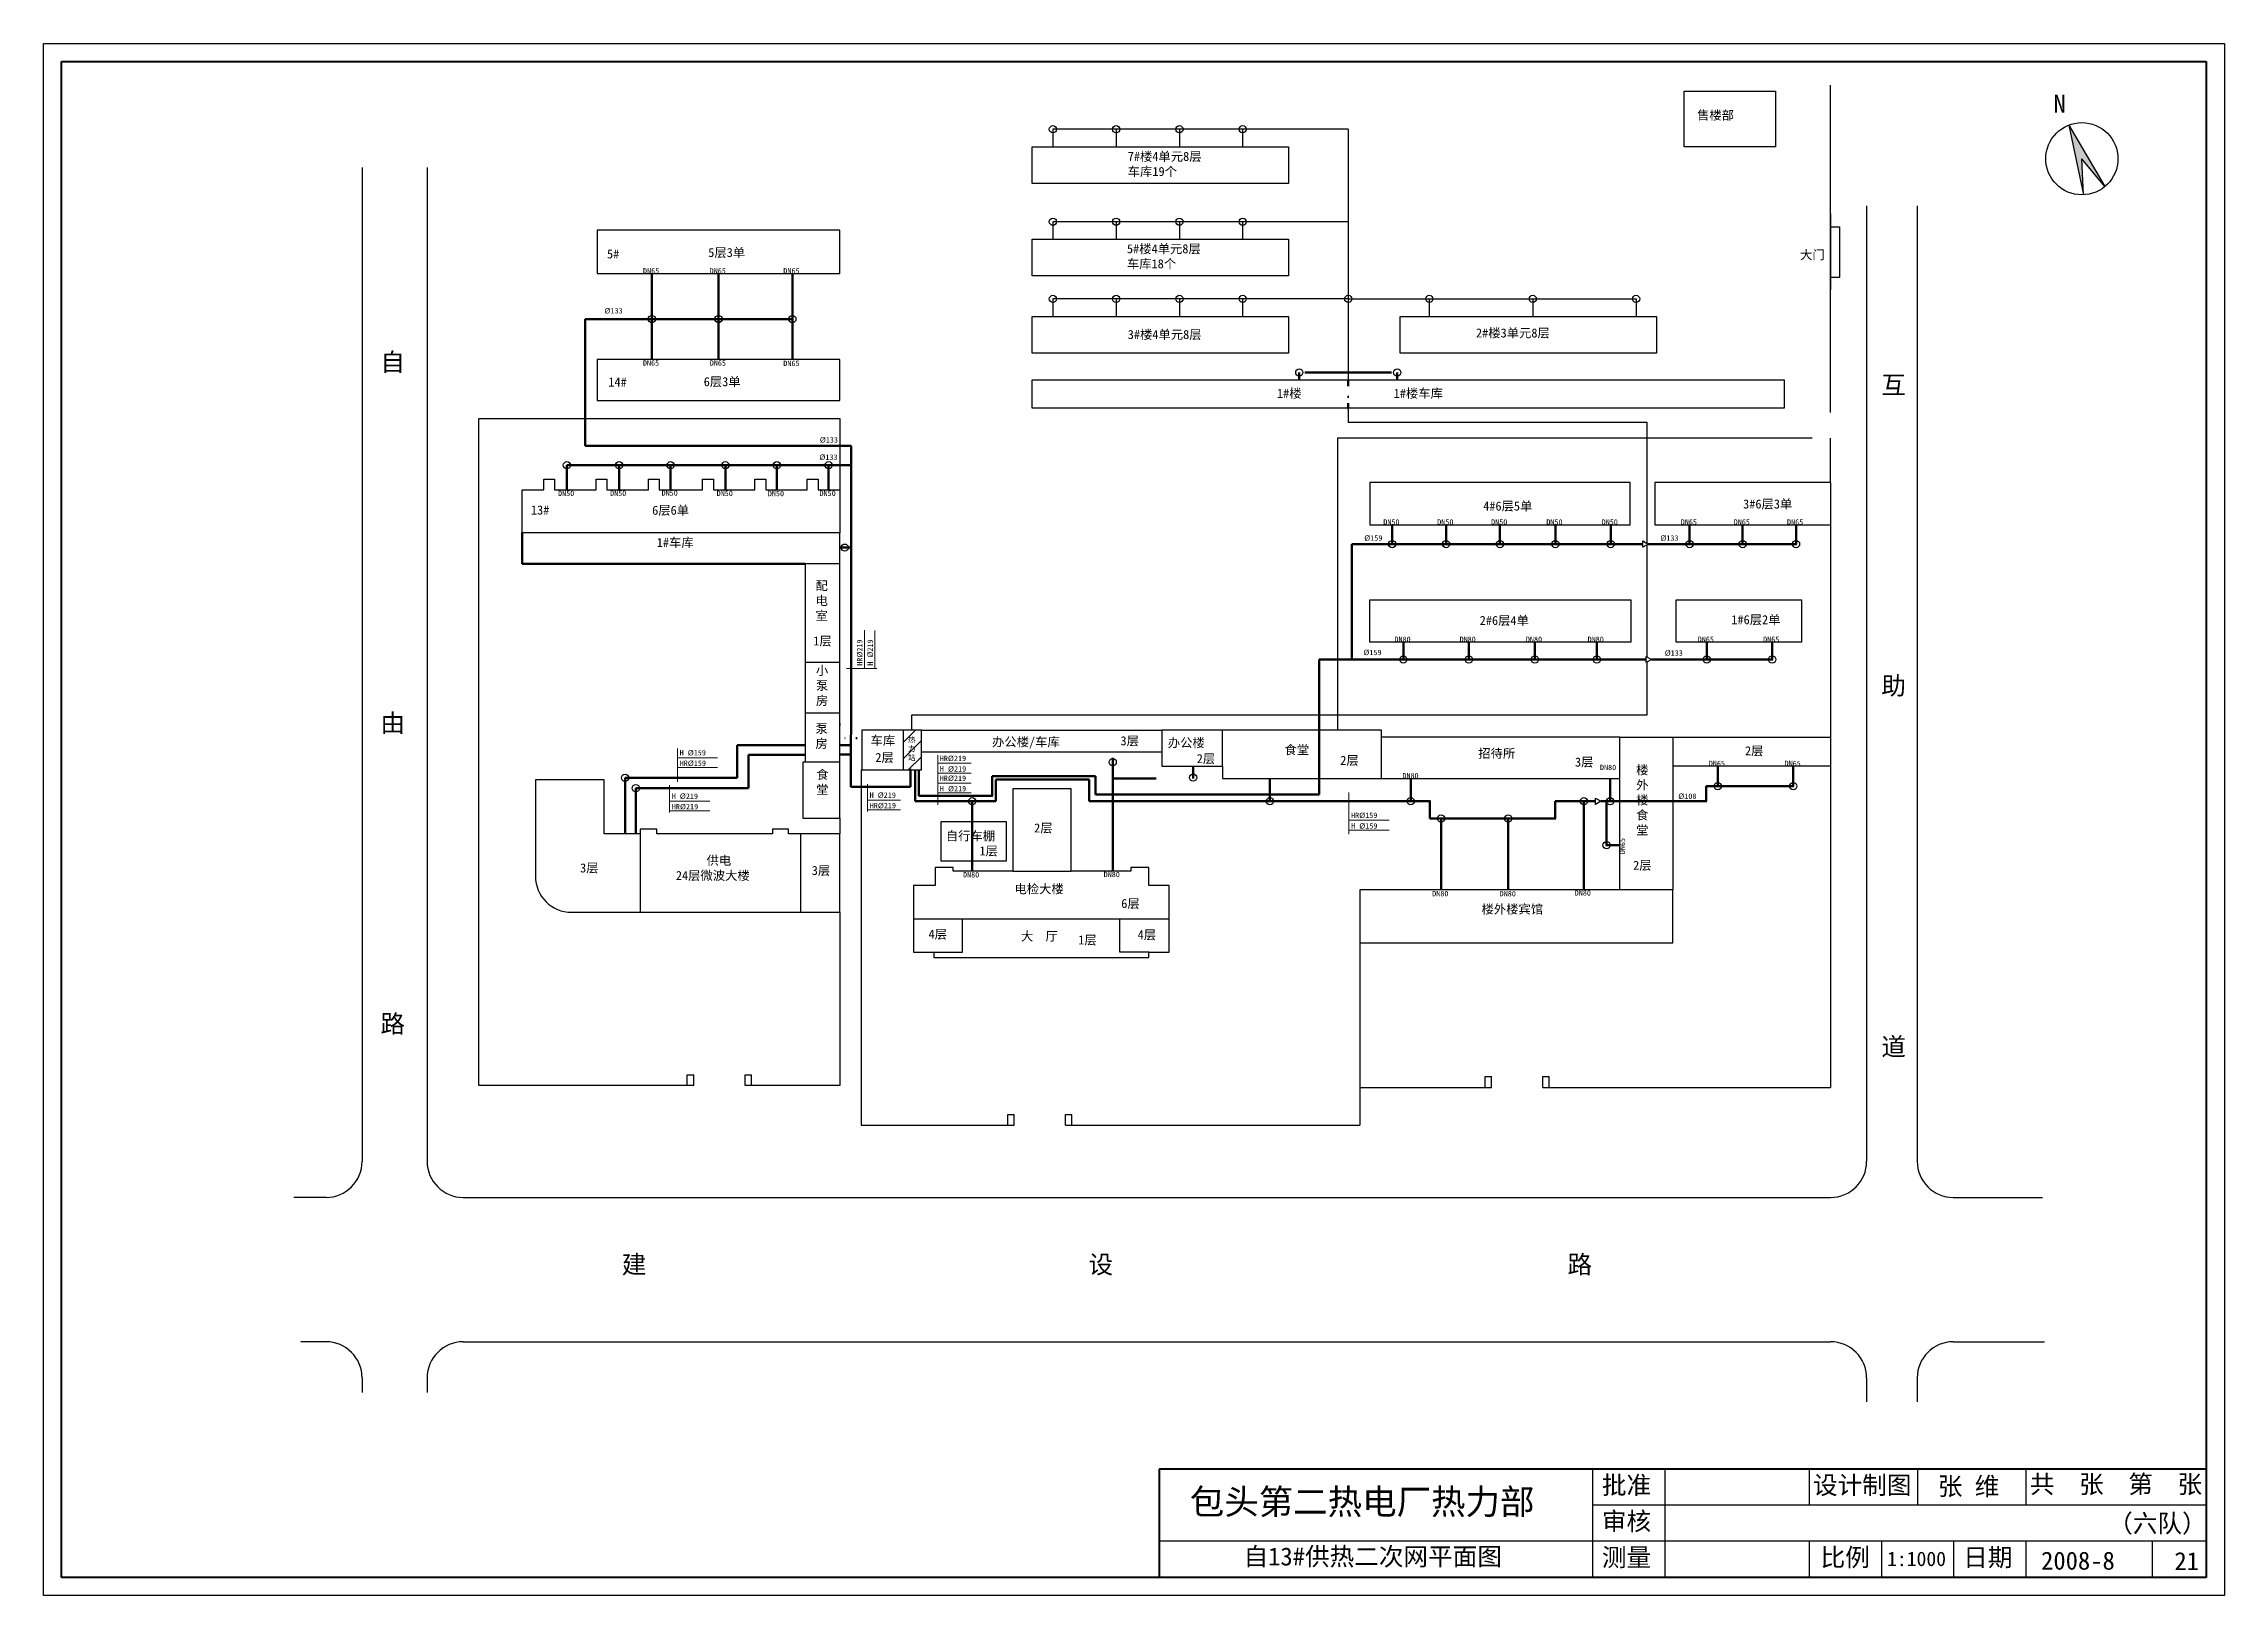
# Model space of a CAD drawing. Header units: millimetres. Extents: x 710 to 1314, y 285 to 715.
import ezdxf

# ---------------------------------------------------------------- set-up
doc = ezdxf.new("R2010")
doc.units = ezdxf.units.MM
doc.linetypes.add('ACAD_ISO03W100', pattern=[30, 12, -18])
doc.linetypes.add('ACAD_ISO07W100', pattern=[3, 0, -3])
doc.layers.add('围栏', color=3, linetype='Continuous')
doc.layers.add('边线', color=1, linetype='Continuous')
doc.layers.add('标注', color=7, linetype='Continuous', lineweight=18)
doc.layers.add('管道', color=7, linetype='ACAD_ISO07W100', lineweight=50)

msp = doc.modelspace()

# ---------------------------------------------------------------- hatches: boundary and pattern name
msp.add_hatch(color=256).paths.add_polyline_path([(1271.12, 692.77), (1275.19, 673.45), (1274.71, 683.44), (1281.05, 675.71)])
at = {"layer": '围栏'}
h = msp.add_hatch(dxfattribs=at)
h.set_pattern_fill('ANSI31', color=5, style=0)
h.paths.add_polyline_path([(953.3, 525.13), (948.3, 525.13), (948.3, 514.13), (953.3, 514.13)])
h.paths.add_polyline_path([(949.2, 523.6), (951.99, 523.6), (951.99, 515.5), (949.2, 515.5)], flags=24)

# ---------------------------------------------------------------- linework, layer by layer
at = {"lineweight": 40}
for p, q in [((715.18, 290.35), (715.18, 710.35)), ((715.18, 710.35), (1309.18, 710.35)), ((1309.18, 710.35), (1309.18, 290.35)), ((1309.18, 320.35), (1019.18, 320.35)), ((1019.18, 320.35), (1019.18, 290.35)), ((1309.18, 290.35), (715.18, 290.35))]:
    msp.add_line(p, q, dxfattribs=at)
at = {"linetype": 'Continuous'}
msp.add_line((1205.1, 613.11), (1205.1, 703.87), dxfattribs=at)
for p, q in [((1071.54, 691.61), (989.72, 691.61)), ((989.72, 691.61), (989.72, 686.75)), ((1007.24, 691.61), (1007.24, 686.75)), ((1024.76, 691.61), (1024.76, 686.75)), ((1042.28, 691.61), (1042.28, 686.75)), ((1071.54, 691.61), (1071.54, 622.19)), ((1271.12, 692.77), (1275.19, 673.45)), ((1271.12, 692.77), (1281.05, 675.71)), ((1275.19, 673.45), (1274.71, 683.44)), ((1281.05, 675.71), (1274.71, 683.44)), ((798.4, 681.04), (798.4, 405.63)), ((816.4, 681.04), (816.4, 405.63)), ((1071.54, 666), (989.72, 666)), ((989.72, 666), (989.72, 661.14)), ((1007.24, 666), (1007.24, 661.14)), ((1024.76, 666), (1024.76, 661.14)), ((1042.28, 666), (1042.28, 661.14)), ((1215.1, 670.41), (1215.1, 405.63)), ((1229.1, 670.41), (1229.1, 405.63)), ((930.7, 663.63), (863.5, 663.63)), ((863.5, 663.63), (863.5, 651.63)), ((930.7, 651.63), (930.7, 663.63)), ((863.5, 651.63), (930.7, 651.63)), ((1071.54, 644.6), (989.72, 644.6)), ((989.72, 644.6), (989.72, 639.74)), ((1007.24, 644.6), (1007.24, 639.74)), ((1024.76, 644.6), (1024.76, 639.74)), ((1042.28, 644.6), (1042.28, 639.74)), ((1071.54, 644.6), (1151.24, 644.6)), ((1093.98, 644.6), (1093.98, 639.74)), ((1122.61, 644.6), (1122.61, 639.74)), ((1151.24, 644.6), (1151.24, 639.74)), ((930.7, 627.83), (863.5, 627.83)), ((863.5, 627.83), (863.5, 616.48)), ((930.7, 616.48), (930.7, 627.83)), ((863.5, 616.48), (930.7, 616.48)), ((1071.54, 614.36), (1071.54, 610.48)), ((1071.54, 610.48), (1154.18, 610.48)), ((1154.18, 610.48), (1154.18, 610.48)), ((1154.18, 610.48), (1154.18, 576.89)), ((848.7, 591.68), (848.7, 594.68)), ((848.7, 594.68), (851.7, 594.68)), ((851.7, 594.68), (851.7, 591.68)), ((863.2, 591.68), (863.2, 594.68)), ((863.2, 594.68), (866.2, 594.68)), ((866.2, 594.68), (866.2, 591.68)), ((877.7, 591.68), (877.7, 594.68)), ((877.7, 594.68), (880.7, 594.68)), ((880.7, 594.68), (880.7, 591.68)), ((892.7, 591.68), (892.7, 594.68)), ((892.7, 594.68), (895.7, 594.68)), ((895.7, 594.68), (895.7, 591.68)), ((907.2, 591.68), (907.2, 594.68)), ((907.2, 594.68), (910.2, 594.68)), ((910.2, 594.68), (910.2, 591.68)), ((921.7, 591.68), (921.7, 594.68)), ((921.7, 594.68), (924.7, 594.68)), ((924.7, 594.68), (924.7, 591.68)), ((1149.6, 593.73), (1077.5, 593.73)), ((1077.5, 593.73), (1077.5, 582.03)), ((1149.6, 582.03), (1149.6, 593.73)), ((1205.1, 593.73), (1156.4, 593.73)), ((1156.4, 593.73), (1156.4, 582.03)), ((1205.1, 593.73), (1205.1, 582.03)), ((842.7, 579.78), (842.7, 591.68)), ((842.7, 591.68), (848.7, 591.68)), ((851.7, 591.68), (863.2, 591.68)), ((866.2, 591.68), (877.7, 591.68)), ((880.7, 591.68), (892.7, 591.68)), ((895.7, 591.68), (907.2, 591.68)), ((910.2, 591.68), (921.7, 591.68)), ((924.7, 591.68), (930.7, 591.68)), ((930.7, 591.68), (930.7, 579.78)), ((1077.5, 582.03), (1149.6, 582.03)), ((1156.4, 582.03), (1205.1, 582.03)), ((930.7, 579.78), (842.7, 579.78)), ((930.7, 579.78), (921.1, 579.78)), ((930.7, 571.18), (930.7, 579.78)), ((1154.18, 576.44), (1154.18, 545.46)), ((930.7, 571.18), (921.1, 571.18)), ((921.1, 571.18), (921.1, 543.88)), ((930.7, 543.88), (930.7, 571.18)), ((1077.5, 549.53), (1077.5, 561.23)), ((1077.5, 561.23), (1149.8, 561.23)), ((1149.8, 561.23), (1149.8, 549.53)), ((1162.3, 549.53), (1162.3, 561.23)), ((1162.3, 561.23), (1197.1, 561.23)), ((1197.1, 561.23), (1197.1, 549.53)), ((930.7, 543.88), (921.1, 543.88)), ((921.1, 543.88), (921.1, 529.78)), ((930.7, 529.78), (930.7, 543.88)), ((1149.8, 549.53), (1077.5, 549.53)), ((1154.18, 543.89), (1154.18, 529.25)), ((1197.1, 549.53), (1162.3, 549.53)), ((930.7, 529.78), (921.1, 529.78)), ((921.1, 529.78), (921.1, 516.28)), ((930.7, 516.28), (930.7, 529.78)), ((1154.18, 529.25), (950.57, 529.25)), ((950.57, 529.25), (950.57, 525.13)), ((953.3, 525.13), (936.8, 525.13)), ((936.8, 525.13), (936.8, 514.13)), ((948.3, 514.13), (948.3, 525.13)), ((953.3, 514.13), (953.3, 525.13)), ((953.3, 525.13), (1019.9, 525.13)), ((1019.9, 525.13), (1019.9, 519.13)), ((1036.7, 525.13), (1019.9, 525.13)), ((1036.7, 515.13), (1036.7, 525.13)), ((1080.7, 525.13), (1036.7, 525.13)), ((1080.7, 511.73), (1080.7, 525.13)), ((1146.7, 523.13), (1080.7, 523.13)), ((1146.7, 511.73), (1146.7, 523.13)), ((1146.7, 523.13), (1161.4, 523.13)), ((1161.4, 523.13), (1161.4, 480.83)), ((1161.4, 523.13), (1197.1, 523.13)), ((1197.1, 523.13), (1205.1, 523.13)), ((1205.1, 523.13), (1205.1, 515.13)), ((930.7, 516.28), (920.5, 516.28)), ((920.5, 516.28), (920.5, 500.68)), ((930.7, 500.68), (930.7, 516.28)), ((936.6, 514.13), (936.8, 514.13)), ((936.8, 514.13), (953.3, 514.13)), ((953.3, 519.13), (1019.9, 519.13)), ((1019.9, 519.13), (1019.9, 515.13)), ((1019.9, 515.13), (1036.7, 515.13)), ((1036.7, 515.13), (1036.7, 511.73)), ((1205.1, 515.13), (1161.4, 515.13)), ((865.4, 511.38), (846.4, 511.38)), ((846.4, 511.38), (846.4, 484.63)), ((865.4, 496.38), (865.4, 511.38)), ((994.8, 508.83), (978.6, 508.83)), ((978.6, 508.83), (978.6, 486.03)), ((994.8, 486.03), (994.8, 508.83)), ((1036.7, 511.73), (1080.7, 511.73)), ((1080.7, 511.73), (1146.7, 511.73)), ((1146.7, 480.83), (1146.7, 511.43)), ((875.4, 496.38), (865.4, 496.38)), ((880.05, 497.68), (875.4, 497.68)), ((875.4, 497.68), (875.4, 496.38)), ((875.4, 496.38), (875.4, 474.63)), ((880.05, 496.38), (880.05, 497.68)), ((912.05, 496.38), (880.05, 496.38)), ((916.45, 497.68), (912.05, 497.68)), ((912.05, 497.68), (912.05, 496.38)), ((916.45, 496.38), (916.45, 497.68)), ((930.7, 496.38), (916.45, 496.38)), ((919.9, 474.63), (919.9, 496.38)), ((920.5, 500.68), (930.7, 500.68)), ((930.7, 500.68), (930.7, 496.38)), ((930.7, 474.63), (930.7, 496.38)), ((958.8, 499.83), (976.8, 499.83)), ((958.8, 488.83), (958.8, 499.83)), ((976.8, 499.83), (976.8, 488.83)), ((962.1, 487.03), (957.1, 487.03)), ((957.1, 487.03), (957.1, 482.03)), ((976.8, 488.83), (958.8, 488.83)), ((962.1, 486.03), (962.1, 487.03)), ((978.6, 486.03), (962.1, 486.03)), ((978.6, 486.03), (994.8, 486.03)), ((1011.3, 486.03), (994.8, 486.03)), ((1016.3, 487.03), (1011.3, 487.03)), ((1011.3, 487.03), (1011.3, 486.03)), ((1016.3, 482.03), (1016.3, 487.03)), ((957.1, 482.03), (951.1, 482.03)), ((951.1, 482.03), (951.1, 463.63)), ((1021.9, 482.03), (1016.3, 482.03)), ((1021.9, 463.63), (1021.9, 482.03)), ((1146.7, 480.83), (1074.7, 480.83)), ((1074.7, 480.83), (1074.7, 466.13)), ((1161.4, 480.83), (1146.7, 480.83)), ((1161.4, 466.13), (1161.4, 480.83)), ((856.4, 474.63), (930.7, 474.63)), ((951.1, 472.83), (1021.9, 472.83)), ((964.7, 463.63), (964.7, 472.83)), ((1008.3, 463.63), (1008.3, 472.83)), ((1074.7, 466.13), (1161.4, 466.13)), ((951.1, 463.63), (956.7, 463.63)), ((956.7, 463.63), (956.7, 462.13)), ((956.7, 463.63), (964.7, 463.63)), ((956.7, 462.13), (1016.3, 462.13)), ((1016.3, 463.63), (1008.3, 463.63)), ((1016.3, 462.13), (1016.3, 463.63)), ((1016.3, 463.63), (1021.9, 463.63)), ((788.4, 395.63), (779.53, 395.63)), ((826.4, 395.63), (1205.1, 395.63)), ((1239.1, 395.63), (1263.77, 395.63)), ((788.4, 355.63), (781.42, 355.63)), ((826.4, 355.63), (1205.1, 355.63)), ((1239.1, 355.63), (1264.35, 355.63)), ((798.4, 345.63), (798.4, 341.56)), ((816.4, 345.63), (816.4, 341.56)), ((1215.1, 345.63), (1215.1, 338.97)), ((1229.1, 345.63), (1229.1, 338.97)), ((1139.18, 320.35), (1139.18, 290.35)), ((1159.18, 320.35), (1159.18, 290.35)), ((1199.18, 320.35), (1199.18, 310.35)), ((1229.22, 320.35), (1229.22, 310.35)), ((1259.18, 320.35), (1259.18, 310.35)), ((1309.18, 310.35), (1139.18, 310.35)), ((1309.18, 300.35), (1019.18, 300.35)), ((1199.18, 300.35), (1199.18, 290.35)), ((1219.18, 300.35), (1219.18, 290.35)), ((1239.18, 300.35), (1239.18, 290.35)), ((1259.18, 300.35), (1259.18, 290.35)), ((1294.18, 300.35), (1294.18, 290.35))]:
    msp.add_line(p, q)
for points in [[(1164.55, 702.19), (1189.83, 702.19), (1189.83, 686.75), (1164.55, 686.75)], [(983.96, 686.75), (1054.97, 686.75), (1054.97, 676.58), (983.96, 676.58)], [(1205.1, 668.16), (1205.1, 668.16), (1205.1, 647.11), (1205.1, 647.11)], [(1205.1, 664.54), (1207.55, 664.54), (1207.55, 650.58), (1205.1, 650.58)], [(983.96, 661.14), (1054.97, 661.14), (1054.97, 650.97), (983.96, 650.97)], [(983.96, 639.74), (1054.97, 639.74), (1054.97, 629.56), (983.96, 629.56)], [(1085.88, 639.74), (1156.89, 639.74), (1156.89, 629.56), (1085.88, 629.56)], [(983.96, 622.19), (1192.29, 622.19), (1192.29, 614.36), (983.96, 614.36)], [(1154.57, 576.67), (1153.07, 575.8), (1153.07, 577.53)], [(1155.54, 544.67), (1154.04, 543.81), (1154.04, 545.54)], [(1141.48, 505.41), (1139.98, 504.55), (1139.98, 506.28)]]:
    msp.add_lwpolyline(points, close=True)
for centre, radius in [((989.72, 691.61), 1), ((1007.24, 691.61), 1), ((1024.76, 691.61), 1), ((1042.28, 691.61), 1), ((1274.71, 683.44), 10), ((989.72, 666), 1), ((1007.24, 666), 1), ((1024.76, 666), 1), ((1042.28, 666), 1), ((989.72, 644.6), 1), ((1007.24, 644.6), 1), ((1024.76, 644.6), 1), ((1042.28, 644.6), 1), ((1071.54, 644.6), 1), ((1093.98, 644.6), 1), ((1122.61, 644.6), 1), ((1151.24, 644.6), 1), ((878.64, 639.03), 1), ((897.1, 639.03), 1), ((917.56, 639.03), 1), ((1057.97, 624.22), 1), ((1085.1, 624.22), 1), ((855.12, 598.51), 1), ((869.58, 598.51), 1), ((883.83, 598.51), 1), ((899.01, 598.51), 1), ((913.26, 598.51), 1), ((927.61, 598.51), 1), ((932.07, 575.68), 1), ((1083.7, 576.67), 1), ((1098.62, 576.67), 1), ((1113.55, 576.67), 1), ((1128.89, 576.67), 1), ((1144.21, 576.67), 1), ((1166.08, 576.67), 1), ((1180.75, 576.67), 1), ((1195.55, 576.67), 1), ((1086.78, 544.67), 1), ((1104.92, 544.67), 1), ((1123.2, 544.67), 1), ((1140.36, 544.67), 1), ((1170.8, 544.67), 1), ((1188.94, 544.67), 1), ((1006.29, 516.24), 1), ((871.22, 511.9), 1), ((874.22, 509.03), 1), ((1028.57, 511.97), 1), ((1173.85, 509.59), 1), ((1194.79, 509.59), 1), ((967.38, 505.41), 1), ((1049.84, 505.41), 1), ((1088.82, 505.41), 1), ((1097.23, 500.64), 1), ((1115.83, 500.64), 1), ((1136.79, 505.41), 1), ((1144.07, 505.41), 1), ((1143.07, 493.25), 1)]:
    msp.add_circle(centre, radius)
for centre, start, end in [((856.4, 484.63), 180, 270), ((788.4, 405.63), 270, 0), ((826.4, 405.63), 180, 270), ((1205.1, 405.63), 270, 0), ((1239.1, 405.63), 180, 270), ((788.4, 345.63), 0, 90), ((826.4, 345.63), 90, 180), ((1205.1, 345.63), 0, 90), ((1239.1, 345.63), 90, 180)]:
    msp.add_arc(centre, 10, start, end)
at = {"layer": '围栏'}
for p, q in [((830.7, 426.63), (830.7, 611.48)), ((830.7, 611.48), (930.7, 611.48)), ((930.7, 611.48), (930.7, 591.68)), ((1068.5, 606.03), (1068.5, 525.13)), ((1199.99, 606.03), (1068.5, 606.03)), ((1205.1, 593.73), (1205.1, 606.03)), ((1205.1, 582.03), (1205.1, 426.13)), ((936.6, 514.13), (936.6, 415.63)), ((930.7, 474.63), (930.7, 426.63)), ((1074.7, 468.43), (1074.7, 415.63)), ((888.46, 429.63), (890.26, 429.63)), ((888.46, 426.63), (888.46, 429.63)), ((888.46, 426.63), (888.46, 429.63)), ((890.26, 426.63), (890.26, 429.63)), ((904.46, 429.63), (906.26, 429.63)), ((904.46, 426.63), (904.46, 429.63)), ((906.26, 426.63), (906.26, 429.63)), ((1109.41, 429.13), (1111.21, 429.13)), ((1109.41, 426.13), (1109.41, 429.13)), ((1109.41, 426.13), (1109.41, 429.13)), ((1111.21, 426.13), (1111.21, 429.13)), ((1125.41, 429.13), (1127.21, 429.13)), ((1125.41, 426.13), (1125.41, 429.13)), ((1127.21, 426.13), (1127.21, 429.13)), ((890.26, 426.63), (830.7, 426.63)), ((930.7, 426.63), (904.46, 426.63)), ((1074.7, 426.13), (1111.21, 426.13)), ((1125.41, 426.13), (1205.1, 426.13)), ((977.2, 415.63), (977.2, 418.63)), ((977.2, 415.63), (977.2, 418.63)), ((977.2, 418.63), (979, 418.63)), ((979, 415.63), (979, 418.63)), ((993.2, 415.63), (993.2, 418.63)), ((993.2, 418.63), (995, 418.63)), ((995, 415.63), (995, 418.63)), ((936.6, 415.63), (979, 415.63)), ((993.2, 415.63), (1074.7, 415.63))]:
    msp.add_line(p, q, dxfattribs=at)
at = {"layer": '标注'}
for p, q in [((937.57, 542.15), (937.57, 552.82)), ((940.37, 542.15), (940.37, 552.73)), ((940.99, 542.15), (932.53, 542.15)), ((885.76, 510.76), (885.76, 520.04)), ((885.76, 517.48), (896.85, 517.48)), ((885.76, 514.77), (896.85, 514.77)), ((957.81, 504.4), (957.81, 518.16)), ((957.81, 515.92), (967.07, 515.92)), ((883.57, 502.25), (883.57, 509.88)), ((938.38, 502.54), (938.38, 510.17)), ((957.81, 513.22), (967.07, 513.22)), ((957.81, 510.43), (967.07, 510.43)), ((957.81, 507.72), (967.07, 507.72)), ((1071.72, 496.31), (1071.72, 507.86)), ((883.57, 505.45), (894.66, 505.45)), ((883.57, 502.74), (894.66, 502.74)), ((938.38, 505.73), (947.54, 505.73)), ((938.38, 503.03), (947.54, 503.03)), ((1071.72, 500.13), (1082.82, 500.13)), ((1071.72, 497.43), (1082.82, 497.43))]:
    msp.add_line(p, q, dxfattribs=at)
at = {"layer": '管道', "linetype": 'ByBlock'}
for p, q in [((878.64, 639.03), (878.64, 651.63)), ((897.1, 639.03), (897.1, 651.63)), ((917.56, 639.03), (917.56, 651.63)), ((860.18, 603.89), (860.18, 639.03)), ((860.18, 639.03), (897.1, 639.03)), ((878.64, 639.03), (878.64, 627.83)), ((897.1, 639.03), (897.1, 627.83)), ((897.1, 639.03), (917.56, 639.03)), ((917.56, 639.03), (917.56, 627.83)), ((933.83, 598.51), (855.12, 598.51)), ((855.12, 598.51), (855.12, 591.68)), ((933.83, 603.89), (860.18, 603.89)), ((869.58, 598.51), (869.58, 591.68)), ((883.83, 598.51), (883.83, 591.68)), ((899.01, 598.51), (899.01, 591.68)), ((913.26, 598.51), (913.26, 591.68)), ((927.61, 598.51), (927.61, 591.68)), ((933.83, 526.65), (933.83, 598.51)), ((1072.54, 544.67), (1072.54, 576.67)), ((1072.54, 576.67), (1153.07, 576.67)), ((1154.57, 576.67), (1180.75, 576.67)), ((1180.75, 576.67), (1195.55, 576.67)), ((921.1, 571.18), (842.7, 571.18)), ((1063.47, 507.32), (1063.47, 544.67)), ((1063.47, 544.67), (1154.04, 544.67)), ((1155.54, 544.67), (1188.94, 544.67)), ((921.1, 520.91), (902.3, 520.91)), ((902.3, 520.91), (902.3, 511.9)), ((933.8, 509.38), (933.8, 520.98)), ((921.1, 518.3), (905.43, 518.3)), ((905.43, 518.3), (905.43, 509.03)), ((951.53, 514.13), (951.53, 505.41)), ((952.62, 514.13), (952.62, 506.95)), ((902.3, 511.9), (871.22, 511.9)), ((871.22, 511.9), (871.22, 496.38)), ((905.43, 509.03), (874.22, 509.03)), ((874.22, 509.03), (874.22, 496.38)), ((950.28, 509.38), (933.8, 509.38)), ((972.9, 512.31), (1001.52, 512.31)), ((973.96, 505.41), (973.96, 511.39)), ((973.96, 511.39), (999.77, 511.39)), ((999.77, 511.39), (999.77, 505.41)), ((1001.52, 512.31), (1001.52, 507.32)), ((1088.82, 505.41), (1088.82, 511.73)), ((1144.07, 505.41), (1144.07, 511.73)), ((1170.63, 509.59), (1194.79, 509.59)), ((951.53, 505.41), (973.96, 505.41)), ((952.62, 506.95), (972.9, 506.95)), ((967.38, 505.41), (967.38, 486.03)), ((999.77, 505.41), (1094.09, 505.41)), ((1001.52, 507.32), (1063.47, 507.32)), ((1006.29, 505.41), (1006.29, 486.03)), ((1128.84, 505.41), (1139.98, 505.41)), ((1136.79, 505.41), (1136.79, 480.83)), ((1141.48, 505.41), (1170.63, 505.41)), ((1143.07, 505.41), (1143.07, 493.25)), ((1094.09, 500.64), (1128.84, 500.64)), ((1097.23, 500.64), (1097.23, 480.83)), ((1115.83, 500.64), (1115.83, 480.83))]:
    msp.add_line(p, q, dxfattribs=at)
at = {"layer": '管道', "linetype": 'ACAD_ISO03W100'}
for p, q in [((1071.54, 624.22), (1057.97, 624.22)), ((1057.97, 624.22), (1057.97, 622.19)), ((1071.54, 624.22), (1071.54, 624.22)), ((1071.54, 624.22), (1085.1, 624.22)), ((1071.54, 622.19), (1071.54, 620.4)), ((1085.1, 624.22), (1085.1, 622.19)), ((1071.54, 614.36), (1071.54, 615.73)), ((933.83, 598.51), (933.83, 603.89)), ((1083.7, 576.67), (1083.7, 582.03)), ((1098.62, 576.67), (1098.62, 582.03)), ((1113.55, 576.67), (1113.55, 582.03)), ((1128.89, 576.67), (1128.89, 582.03)), ((1144.21, 576.67), (1144.21, 582.03)), ((1166.08, 576.67), (1166.08, 582.03)), ((1180.75, 576.67), (1180.75, 582.03)), ((1195.55, 576.67), (1195.55, 582.03)), ((842.7, 571.18), (842.7, 579.78)), ((933.83, 575.68), (930.7, 575.68)), ((932.07, 575.68), (933.83, 575.68)), ((1086.78, 544.67), (1086.78, 549.53)), ((1104.92, 544.67), (1104.92, 549.53)), ((1123.2, 544.67), (1123.2, 549.53)), ((1140.36, 544.67), (1140.36, 549.53)), ((1170.8, 544.67), (1170.8, 549.53)), ((1188.94, 544.67), (1188.94, 549.53)), ((933.8, 520.98), (933.83, 526.65)), ((930.7, 520.98), (933.8, 520.98)), ((930.7, 518.35), (933.8, 518.35)), ((950.28, 509.38), (950.28, 514.13)), ((1006.29, 505.41), (1006.29, 519.13)), ((1028.57, 511.74), (1028.57, 515.13)), ((1173.85, 509.59), (1173.85, 515.13)), ((1194.79, 509.59), (1194.79, 515.13)), ((972.9, 506.95), (972.9, 512.31)), ((1006.29, 511.74), (1006.29, 511.74)), ((1006.29, 511.74), (1028.57, 511.74)), ((1049.84, 505.41), (1049.84, 511.73)), ((1170.63, 505.41), (1170.63, 509.59)), ((1094.09, 500.64), (1094.09, 505.41)), ((1128.84, 500.64), (1128.84, 505.41)), ((1143.07, 493.25), (1146.7, 493.25))]:
    msp.add_line(p, q, dxfattribs=at)
at = {"layer": '管道', "linetype": 'ACAD_ISO07W100'}
msp.add_line((1071.54, 614.36), (1071.54, 622.19), dxfattribs=at)
at = {"layer": '管道'}
for p, q in [((933.83, 598.51), (933.83, 603.89)), ((1083.7, 576.67), (1083.7, 582.03)), ((1098.62, 576.67), (1098.62, 582.03)), ((1113.55, 582.03), (1113.55, 576.67)), ((1128.89, 576.67), (1128.89, 582.03)), ((1144.21, 576.67), (1144.21, 582.03)), ((1166.08, 576.67), (1166.08, 582.03)), ((1180.75, 576.67), (1180.75, 582.03)), ((1195.55, 576.67), (1195.55, 582.03)), ((1086.78, 544.67), (1086.78, 549.53)), ((1104.92, 544.67), (1104.92, 549.53)), ((1123.2, 544.67), (1123.2, 549.53)), ((1140.36, 544.67), (1140.36, 549.53)), ((1170.8, 544.67), (1170.8, 549.53)), ((1188.94, 544.67), (1188.94, 549.53)), ((930.7, 526.65), (933.83, 526.65)), ((935.3, 522.84), (930.7, 522.84)), ((933.8, 520.98), (930.7, 520.98)), ((948.75, 514.13), (948.75, 511.08)), ((950.28, 514.13), (950.28, 509.38)), ((1173.85, 509.59), (1173.85, 515.13)), ((1194.79, 509.59), (1194.79, 515.13)), ((972.9, 506.95), (972.9, 512.31)), ((1170.63, 505.41), (1170.63, 509.59)), ((1094.09, 505.41), (1094.09, 500.64)), ((1128.84, 500.64), (1128.84, 505.41)), ((1143.07, 493.25), (1146.7, 493.25))]:
    msp.add_line(p, q, dxfattribs=at)
at = {"layer": '边线'}
for p, q in [((710.18, 715.35), (1314.18, 715.35)), ((710.18, 285.35), (710.18, 715.35)), ((1314.18, 715.35), (1314.18, 285.35)), ((1314.18, 285.35), (710.18, 285.35))]:
    msp.add_line(p, q, dxfattribs=at)

# ---------------------------------------------------------------- texts
at = {"attachment_point": 1}
for s, insert, char_height, width in [('N', (1266.86, 701.18), 5, 13.437), ('{\\fSimHei|b0|i0|c134|p2;包头第二热电厂热力部}', (1027.63, 314.81), 7, 133.3392), ('{\\fFangSong_GB2312|b0|i0|c134|p49;批准}', (1141.77, 318.41), 5, 88.5221), ('{\\fFangSong_GB2312|b0|i0|c134|p49;设计制图}', (1200.24, 318.41), 5, 88.5221), ('{\\fFangSong_GB2312|b0|i0|c134|p49;共  张  第  张}', (1260.32, 318.68), 5, 88.5221), ('{\\fFangSong_GB2312|b0|i0|c134|p49;审核}', (1141.77, 308.41), 5, 88.5221), ('{\\fSimSun|b0|i0|c134|p54;自}13#{\\fSimSun|b0|i0|c134|p54;供热二次网平面图}', (1042.51, 298.64), 5, 117.3222), ('{\\fFangSong_GB2312|b0|i0|c134|p49;测量}', (1141.77, 298.41), 5, 88.5221), ('{\\fFangSong_GB2312|b0|i0|c134|p49;比例}', (1202.36, 298.41), 5, 88.5221), ('{\\fFangSong_GB2312|b0|i0|c134|p49;日期}', (1241.85, 298.41), 5, 88.5221)]:
    msp.add_mtext(s, dxfattribs=dict(at, insert=insert, char_height=char_height, width=width))
at = {"layer": '标注', "attachment_point": 1}
for s, insert, char_height, width in [('{\\fSimSun|b0|i0|c134|p2;售楼部}', (1168.13, 696.76), 2.5, 21.2157), ('7#{\\fSimSun|b0|i0|c134|p2;楼4单元8层\\P车库19个}', (1010.45, 685.34), 2.5, 29.2082), ('5{\\fSimSun|b0|i0|c134|p54;层}3{\\fSimSun|b0|i0|c134|p54;单}', (894.26, 658.7), 2.5, 21.2157), ('5#{\\fSimSun|b0|i0|c134|p2;楼4单元8层\\P车库18个}', (1010.23, 659.75), 2.5, 29.2082), ('{\\fSimSun|b0|i0|c134|p2;大门}', (1196.66, 658.06), 2.5, 21.2157), ('5#', (866.22, 658.32), 2.5, 7.9758), ('DN65', (876.19, 653.13), 1.5, 5.7342), ('DN65', (894.66, 653.13), 1.5, 5.7342), ('DN65', (915.05, 653.13), 1.5, 5.7342), ('%%C133', (865.51, 642.07), 1.5, 14.9469), ('3#{\\fSimSun|b0|i0|c134|p2;楼4单元8层}', (1010.45, 635.99), 2.5, 29.2082), ('2#{\\fSimSun|b0|i0|c134|p2;楼3单元8层}', (1106.9, 636.42), 2.5, 29.5466), ('{\\fSimSun|b0|i0|c134|p54;自\\P\\P\\P\\P\\P\\P\\P\\P\\P\\P\\P\\P由\\P\\P\\P\\P\\P\\P\\P\\P\\P\\P路}', (803.47, 629.62), 5, 4.0527), ('14#', (866.59, 622.83), 2.5, 7.9758), ('DN65', (876.17, 627.6), 1.5, 5.7342), ('6{\\fSimSun|b0|i0|c134|p54;层}3{\\fSimSun|b0|i0|c134|p54;单}', (893.01, 622.92), 2.5, 21.2157), ('DN65', (894.69, 627.6), 1.5, 5.7342), ('DN65', (915.05, 627.5), 1.5, 5.7342), ('{\\fSimSun|b0|i0|c134|p54;互 \\P\\P\\P\\P\\P\\P\\P\\P\\P\\P助\\P\\P\\P\\P\\P\\P\\P\\P\\P\\P\\P\\P道}', (1219.15, 623.28), 5, 6.6356), ('\\pt32.5,45;1#{\\fSimSun|b0|i0|c134|p2;楼               1#楼车库}', (1051.78, 619.69), 2.5, 64.7008), ('%%C133', (925.16, 606.29), 1.5, 14.9469), ('%%C133', (925.04, 601.5), 1.5, 14.9469), ('13#', (845.16, 587.35), 2.5, 7.9758), ('DN50', (852.66, 591.48), 1.5, 5.7342), ('DN50', (867.07, 591.52), 1.5, 5.7342), ('6{\\fSimSun|b0|i0|c134|p54;层}6{\\fSimSun|b0|i0|c134|p54;单}', (878.73, 587.29), 2.5, 21.2157), ('DN50', (881.34, 591.57), 1.5, 5.7342), ('DN50', (896.59, 591.48), 1.5, 5.7342), ('DN50', (910.77, 591.43), 1.5, 5.7342), ('DN50', (925.09, 591.5), 1.5, 5.7342), ('4#6{\\fSimSun|b0|i0|c134|p54;层}5{\\fSimSun|b0|i0|c134|p54;单}', (1108.89, 588.45), 2.5, 21.2157), ('3#6{\\fSimSun|b0|i0|c134|p54;层}3{\\fSimSun|b0|i0|c134|p54;单}', (1180.89, 589.03), 2.5, 21.2157), ('DN50', (1081.23, 583.53), 1.5, 5.7342), ('DN50', (1096.16, 583.53), 1.5, 5.7342), ('DN50', (1111.09, 583.53), 1.5, 5.7342), ('DN50', (1126.37, 583.53), 1.5, 5.7342), ('DN50', (1141.72, 583.53), 1.5, 5.7342), ('DN65', (1163.62, 583.53), 1.5, 5.7342), ('DN65', (1178.29, 583.53), 1.5, 5.7342), ('DN65', (1193.04, 583.53), 1.5, 5.7342), ('{\\fSimSun|b0|i0|c134|p54;1#车库}', (880.01, 578.36), 2.5, 11.5729), ('%%C159', (1075.95, 579.09), 1.5, 14.9469), ('%%C133', (1157.96, 579.09), 1.5, 14.9469), ('{\\fSimSun|b0|i0|c134|p54;配电室}', (923.98, 566.42), 2.5, 3.6619), ('2#6{\\fSimSun|b0|i0|c134|p54;层}4{\\fSimSun|b0|i0|c134|p54;单}', (1107.93, 556.76), 2.5, 21.2157), ('1#6{\\fSimSun|b0|i0|c134|p54;层}2{\\fSimSun|b0|i0|c134|p54;单}', (1177.62, 556.96), 2.5, 21.2157), ('1{\\fSimSun|b0|i0|c134|p54;层}', (923.35, 551.07), 2.5, 5.8157), ('DN80', (1084.32, 551.03), 1.5, 5.7342), ('DN80', (1102.36, 551.03), 1.5, 5.7342), ('DN80', (1120.72, 551.03), 1.5, 5.7342), ('DN80', (1137.82, 551.03), 1.5, 5.7342), ('DN65', (1168.31, 551.03), 1.5, 5.7342), ('DN65', (1186.43, 551.03), 1.5, 5.7342), ('%%C159', (1075.7, 547.4), 1.5, 14.9469), ('%%C133', (1159.17, 547.25), 1.5, 14.9469), ('{\\fSimSun|b0|i0|c134|p54;小泵房}', (924.09, 542.9), 2.5, 3.5913), ('{\\fSimSun|b0|i0|c134|p54;泵房}', (923.96, 526.81), 2.5, 3.9859), ('H %%C159', (886.34, 519.6), 1.5, 13.5629), ('{\\fSimSun|b0|i0|c134|p54;车库}', (939.22, 523.51), 2.5, 6.8271), ('{\\fSimSun|b0|i0|c134|p54;热力站}', (949.58, 523.23), 1.5, 2.8219), ('{\\fSimSun|b0|i0|c134|p54;办公楼/车库}', (972.87, 523.11), 2.5, 28.2893), ('3{\\fSimSun|b0|i0|c134|p54;层}', (1008.44, 523.41), 2.5, 15.4943), ('{\\fSimSun|b0|i0|c134|p54;办公楼}', (1021.55, 522.87), 2.5, 13.6153), ('{\\fSimSun|b0|i0|c134|p54;食堂}', (1053.85, 520.92), 2.5, 11.503), ('{\\fSimSun|b0|i0|c134|p54;招待所}', (1107.54, 519.93), 2.5, 23.2096), ('2{\\fSimSun|b0|i0|c134|p54;层}', (1181.41, 520.64), 2.5, 15.4943), ('HR%%C159', (886.36, 516.69), 1.5, 13.5393), ('{\\fSimSun|b0|i0|c134|p54;食堂}', (924.18, 514.06), 2.5, 4.4734), ('2{\\fSimSun|b0|i0|c134|p54;层}', (940.55, 518.8), 2.5, 15.4943), ('HR%%C219', (958.4, 518.04), 1.5, 13.5629), ('H %%C219', (958.42, 515.13), 1.5, 13.5393), ('2{\\fSimSun|b0|i0|c134|p54;层}', (1029.56, 518.47), 2.5, 15.4943), ('2{\\fSimSun|b0|i0|c134|p54;层}', (1069.3, 517.99), 2.5, 15.4943), ('3{\\fSimSun|b0|i0|c134|p54;层}', (1134.32, 517.52), 2.5, 15.4943), ('DN80', (1141.24, 515.53), 1.5, 5.7342), ('{\\fSimSun|b0|i0|c134|p54;楼外楼食堂}', (1151.26, 515.33), 2.5, 5.4892), ('DN65', (1171.39, 516.63), 1.5, 5.7342), ('DN65', (1192.37, 516.63), 1.5, 5.7342), ('H %%C219', (884.15, 507.56), 1.5, 13.5629), ('H %%C219', (938.96, 507.85), 1.5, 13.5629), ('HR%%C219', (958.4, 512.54), 1.5, 13.5629), ('H %%C219', (958.42, 509.64), 1.5, 13.5393), ('DN80', (1086.53, 513.23), 1.5, 5.7342), ('%%C108', (1162.93, 507.56), 1.5, 14.9469), ('HR%%C219', (884.18, 504.66), 1.5, 13.5393), ('HR%%C219', (938.99, 504.95), 1.5, 13.5393), ('HR%%C159', (1072.31, 502.25), 1.5, 13.5629), ('{\\fSimSun|b0|i0|c134|p54;自行车棚}', (960.07, 497.05), 2.5, 14.1736), ('2{\\fSimSun|b0|i0|c134|p54;层}', (984.52, 499.26), 2.5, 15.4943), ('H %%C159', (1072.33, 499.34), 1.5, 13.5393), ('{\\fSimSun|b0|i0|c134|p54;     供电\\P}24{\\fSimSun|b0|i0|c134|p54;层微波大楼}', (885.3, 490.25), 2.5, 29.4143), ('1{\\fSimSun|b0|i0|c134|p54;层}', (969.37, 492.89), 2.5, 15.4943), ('3{\\fSimSun|b0|i0|c134|p54;层}', (858.77, 488.18), 2.5, 9.1373), ('3{\\fSimSun|b0|i0|c134|p54;层}', (922.93, 487.48), 2.5, 15.4943), ('DN80', (964.83, 485.79), 1.5, 5.7342), ('DN80', (1003.78, 485.88), 1.5, 5.7342), ('2{\\fSimSun|b0|i0|c134|p54;层}', (1150.42, 488.92), 2.5, 15.4943), ('{\\fSimSun|b0|i0|c134|p54;电检大楼}', (979.08, 482.37), 2.5, 24.3862), ('6{\\fSimSun|b0|i0|c134|p54;层}', (1008.65, 478.33), 2.5, 15.4943), ('DN80', (1094.78, 480.55), 1.5, 5.7342), ('DN80', (1113.46, 480.55), 1.5, 5.7342), ('DN80', (1134.25, 480.76), 1.5, 5.7342), ('{\\fSimSun|b0|i0|c134|p54;楼外楼宾馆}', (1108.45, 476.76), 2.5, 41.3521), ('4{\\fSimSun|b0|i0|c134|p54;层}', (955.27, 469.83), 2.5, 15.4943), ('{\\fSimSun|b0|i0|c134|p54;大  厅}', (980.86, 469.27), 2.5, 14.8602), ('1{\\fSimSun|b0|i0|c134|p54;层}', (996.73, 468.22), 2.5, 15.4943), ('4{\\fSimSun|b0|i0|c134|p54;层}', (1013.2, 469.67), 2.5, 15.4943), ('{\\fSimSun|b0|i0|c134|p54;建                                    设                                     路}', (870.31, 379.56), 5, 309.4942), ('{\\fKaiTi_GB2312|b0|i0|c134|p49;张 维}', (1234.82, 318.11), 5, 30.3874), ('{\\fKaiTi_GB2312|b0|i0|c134|p49;（六队）}', (1281.99, 307.81), 5, 30.3874), ('{\\H0.8x;1:1000}', (1220.76, 297.48), 5, 42.6517), ('2008-8', (1263.42, 297.48), 5, 42.6517), ('21', (1300.35, 297.36), 5, 42.6517)]:
    msp.add_mtext(s, dxfattribs=dict(at, insert=insert, char_height=char_height, width=width))
at = {"layer": '标注', "char_height": 1.5, "attachment_point": 1, "rotation": 90}
for s, insert, width in [('HR%%C219', (935.45, 542.96), 12.7309), ('H %%C219', (938.35, 542.96), 12.7309), ('DN65', (1146.7, 490.74), 13.8955)]:
    msp.add_mtext(s, dxfattribs=dict(at, insert=insert, width=width))

doc.saveas('drawing.dxf')
